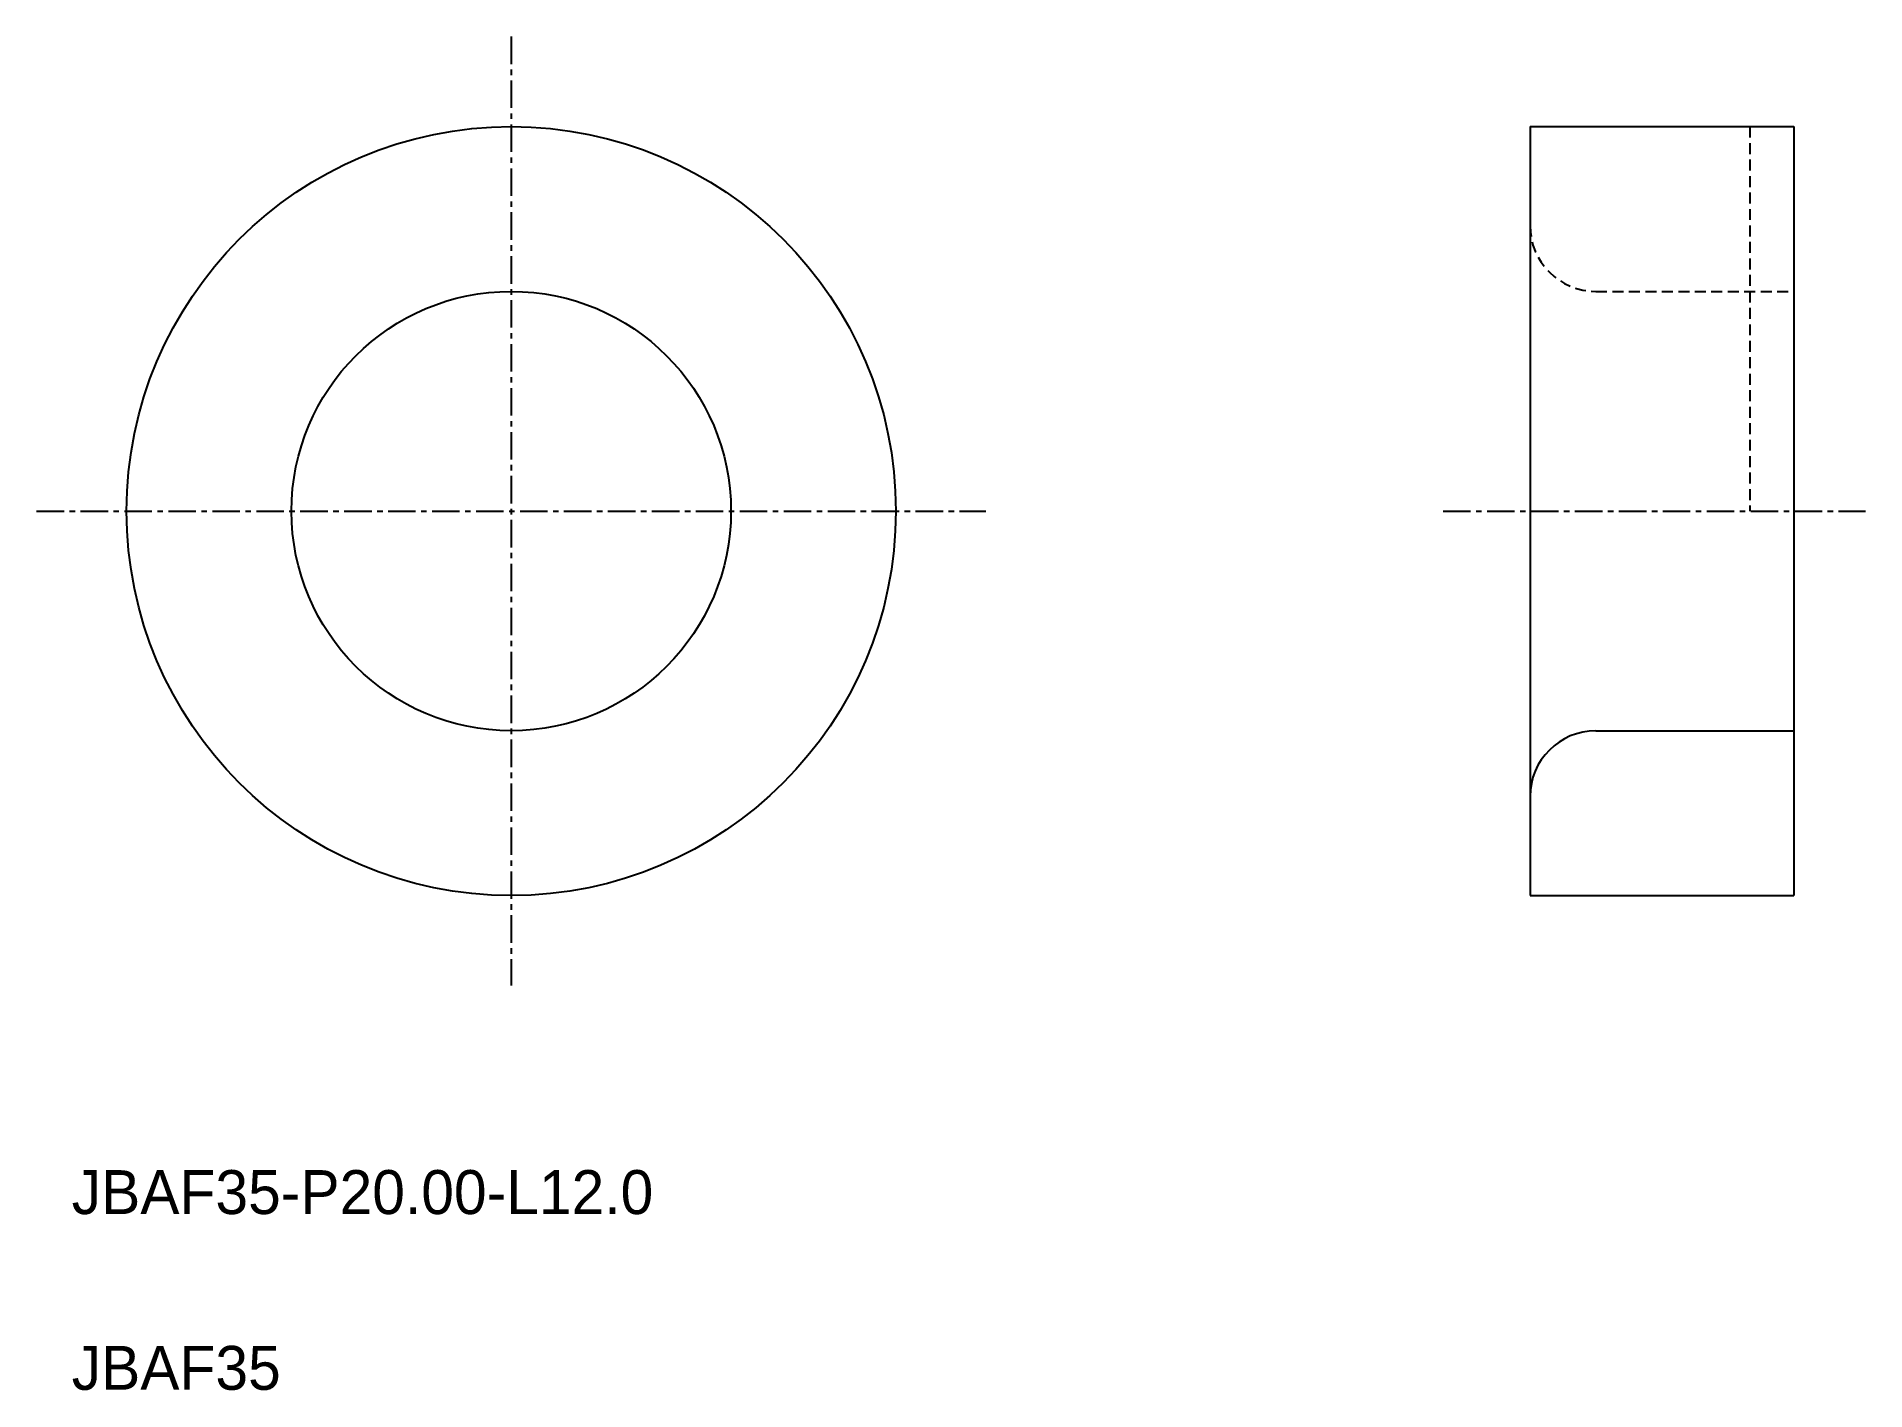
# Model space of a CAD drawing. Extents: x 8.4 to 91.6, y 10 to 71.6.
import ezdxf

# ---------------------------------------------------------------- set-up
doc = ezdxf.new("R2010")
doc.units = 0
doc.linetypes.add('CENTER', pattern=[2, 1.25, -0.25, 0.25, -0.25])
doc.linetypes.add('DASHED', pattern=[0.75, 0.5, -0.25])
doc.layers.get('0').update_dxf_attribs({"linetype": 'CONTINUOUS'})
doc.layers.add('CENTER', color=1, linetype='CENTER')

msp = doc.modelspace()

# ---------------------------------------------------------------- linework, layer by layer
at = {"color": 7, "linetype": 'CONTINUOUS'}
for p, q in [((76.361, 67.5), (76.361, 32.5)), ((76.361, 67.5), (88.361, 67.5)), ((88.361, 67.5), (88.361, 32.5)), ((79.361, 40), (88.361, 40)), ((76.361, 32.5), (88.361, 32.5))]:
    msp.add_line(p, q, dxfattribs=at)
at = {"color": 3, "linetype": 'DASHED'}
for p, q in [((86.361, 67.5), (86.361, 50)), ((79.361, 60), (88.361, 60))]:
    msp.add_line(p, q, dxfattribs=at)
at = {"color": 7, "linetype": 'CONTINUOUS'}
for radius in [17.5, 10]:
    msp.add_circle((30, 50), radius, dxfattribs=at)
at = {"color": 3, "linetype": 'DASHED'}
msp.add_arc((79.361, 63), 3, 180, 270, dxfattribs=at)
at = {"color": 7, "linetype": 'CONTINUOUS'}
msp.add_arc((79.361, 37), 3, 90, 180, dxfattribs=at)
at = {"layer": 'CENTER', "color": 1, "linetype": 'CENTER'}
for p, q in [((30, 71.599), (30, 28.401)), ((8.401, 50), (51.599, 50)), ((72.405, 50), (91.623, 50))]:
    msp.add_line(p, q, dxfattribs=at)

# ---------------------------------------------------------------- texts
at = {"color": 7, "linetype": 'CONTINUOUS'}
for s, p in [('JBAF35-P20.00-L12.0', (10, 18)), ('JBAF35', (10, 10))]:
    msp.add_text(s, height=2, dxfattribs=at).set_placement(p)

doc.saveas('drawing.dxf')
